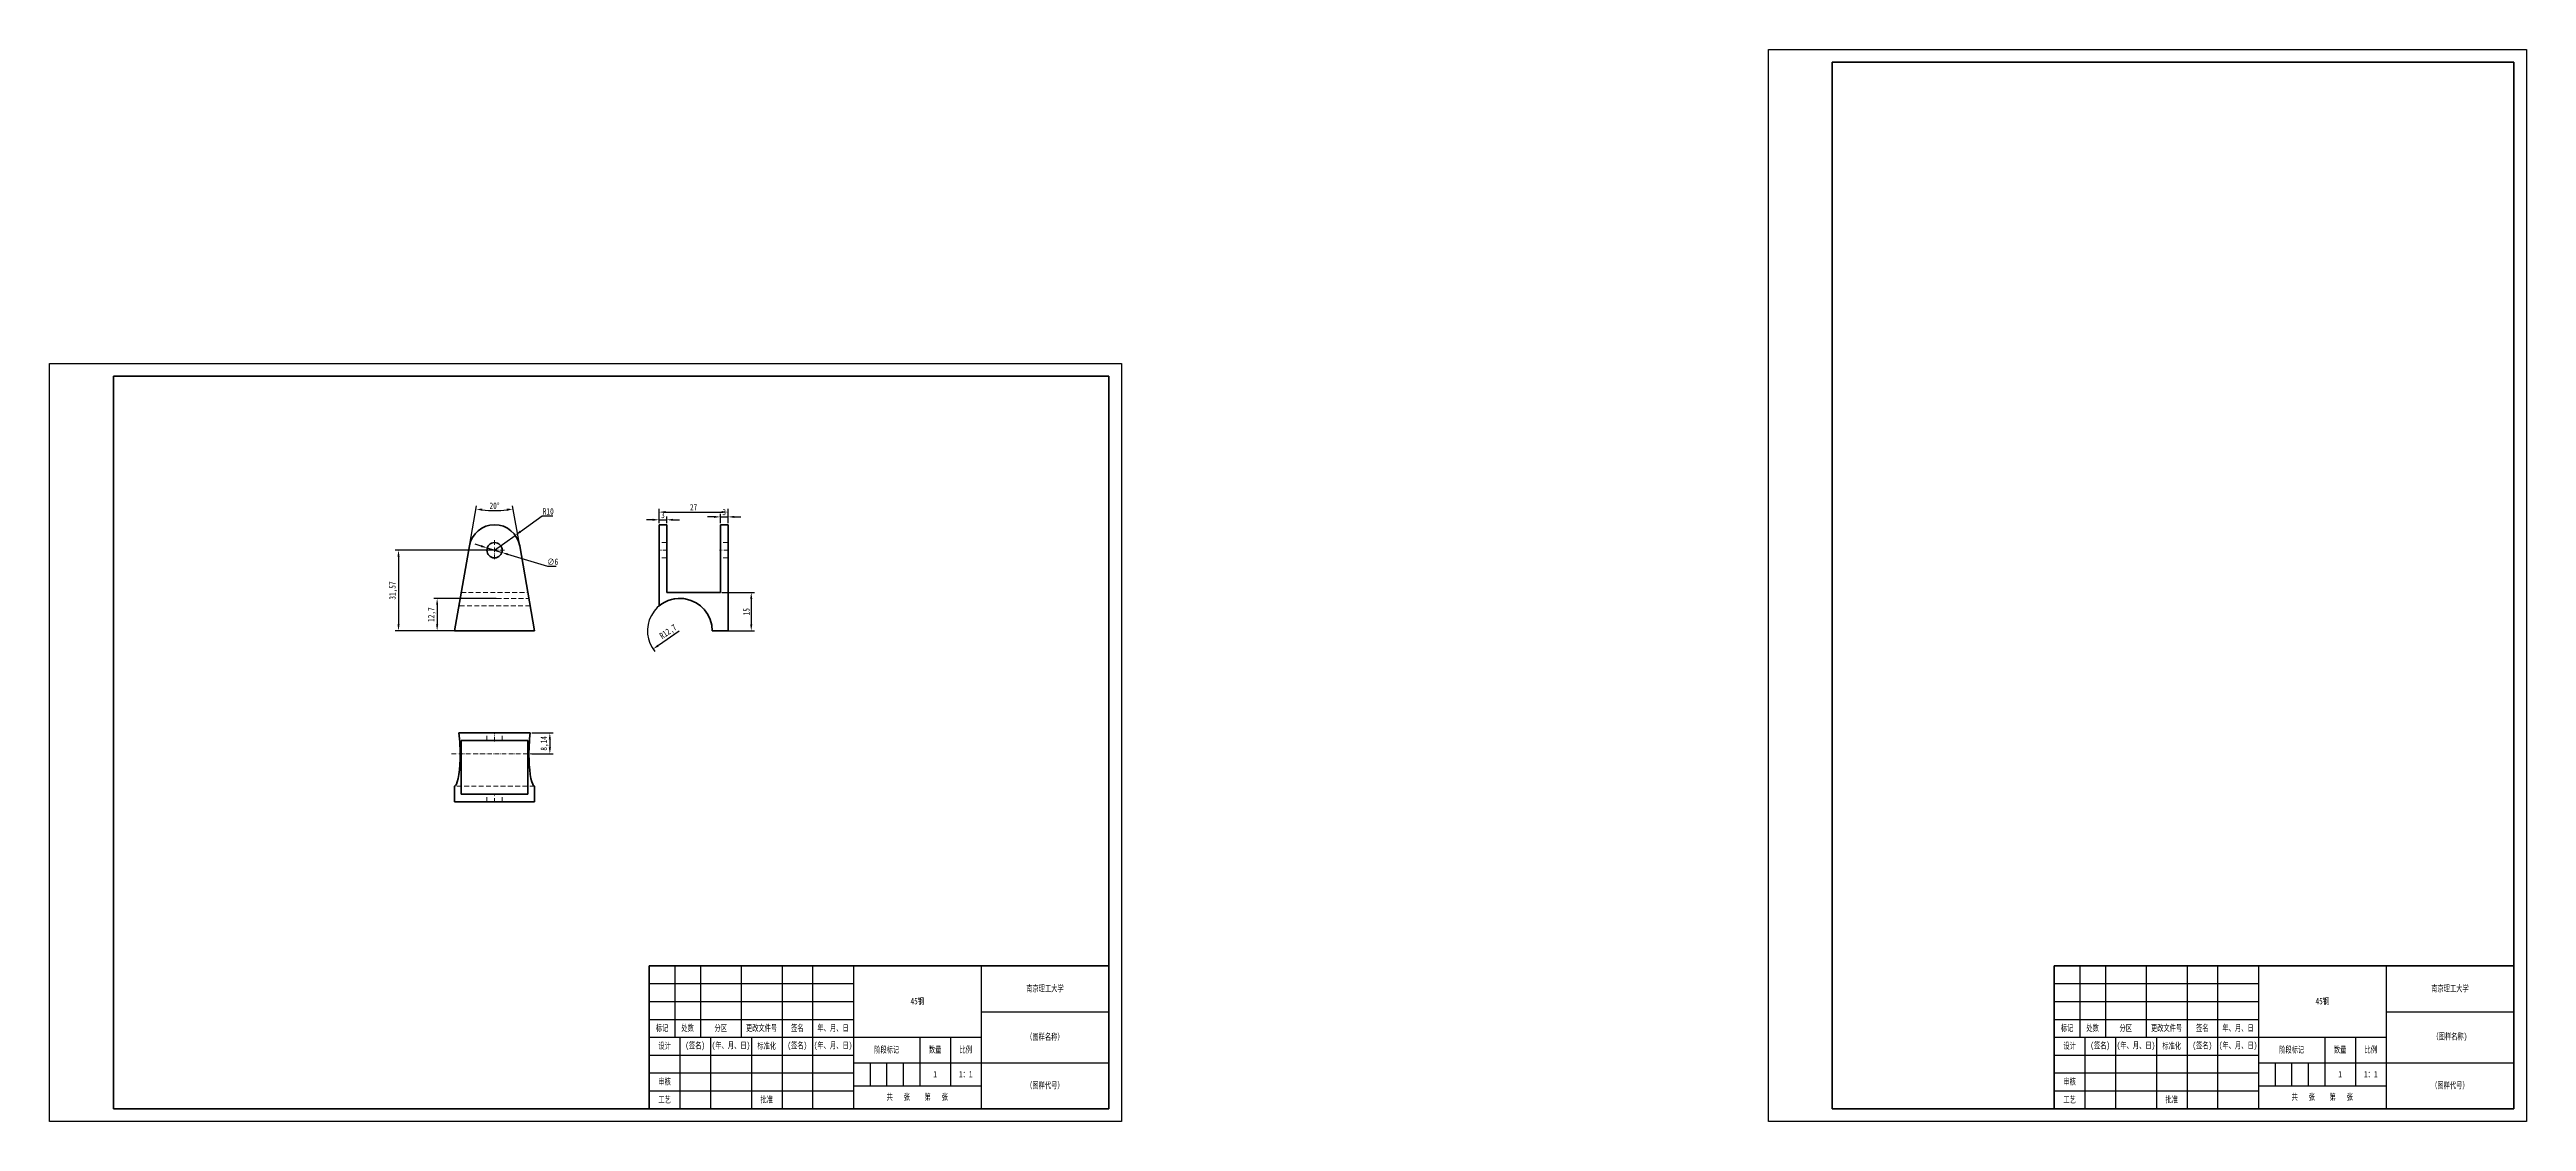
# Model space of a CAD drawing. Header units: millimetres. Extents: x 1050 to 2021, y 766 to 1186.
import ezdxf

# ---------------------------------------------------------------- set-up
doc = ezdxf.new("R2010")
doc.units = ezdxf.units.MM
doc.header["$LTSCALE"] = 0.3
for name, pattern in [('CENTER', [50.8, 31.75, -6.35, 6.35, -6.35]), ('DASHDOT', [18.5, 12, -3, 0.5, -3]), ('DASHED', [19.05, 12.7, -6.35])]:
    doc.linetypes.add(name, pattern=pattern)
for name, color, linetype, lineweight in [('尺寸线', 3, 'Continuous', 25), ('粗实线', 7, 'Continuous', 50), ('细实线', 7, 'Continuous', 25), ('细文本', 7, 'Continuous', 25), ('细点画线', 1, 'CENTER', 25), ('虚线', 2, 'DASHED', 25)]:
    doc.layers.add(name, color=color, linetype=linetype, lineweight=lineweight)
doc.styles.add('NUT Standard', font='simfang.ttf', dxfattribs={"width": 0.7, "height": 2.5})
doc.dimstyles.new('NUT Standard', dxfattribs={"dimtxt": 2.5, "dimasz": 2.5, "dimexe": 1.25, "dimexo": 0.625, "dimtad": 1, "dimtoh": 1, "dimtxsty": 'NUT Standard', "dimcen": 2.5, "dimadec": 0, "dimazin": 0, "dimtfac": 1, "dimtmove": 0, "dimatfit": 3, "dimfxl": 1, "dimarcsym": 0})

# ---------------------------------------------------------------- blocks, each defined once
blk = doc.blocks.new('*D6')
at = {"layer": 'Defpoints', "color": 0, "transparency": 16777216}
for p in [(1221.54, 990.32), (1227.27, 988.55)]:
    blk.add_point(p, dxfattribs=at)
at = {"layer": '尺寸线', "color": 0, "lineweight": -2, "transparency": 16777216}
for p, q in [((1219.15, 991.05), (1216.76, 991.79)), ((1221.54, 990.32), (1227.27, 988.55)), ((1245.22, 983), (1229.66, 987.81)), ((1248.57, 983), (1245.22, 983))]:
    blk.add_line(p, q, dxfattribs=at)
at = {"layer": '尺寸线', "color": 0, "transparency": 16777216}
for points in [[(1219.27, 991.45), (1219.03, 990.66), (1221.54, 990.32)], [(1229.78, 988.21), (1229.54, 987.41), (1227.27, 988.55)]]:
    blk.add_solid(points, dxfattribs=at)
at = {"layer": '尺寸线', "color": 0, "transparency": 16777216, "insert": (1247.21, 984.89), "char_height": 2.5, "attachment_point": 5, "style": 'NUT Standard'}
blk.add_mtext('∅6', dxfattribs=at)
blk = doc.blocks.new('*D8')
at = {"layer": 'Defpoints', "color": 0, "transparency": 16777216}
for p in [(1224.4, 989.43), (1186.78, 957.86), (1224.4, 957.86)]:
    blk.add_point(p, dxfattribs=at)
at = {"layer": '尺寸线', "color": 0, "lineweight": -2, "transparency": 16777216}
for p, q in [((1223.78, 989.43), (1185.53, 989.43)), ((1186.78, 986.93), (1186.78, 960.36)), ((1223.78, 957.86), (1185.53, 957.86))]:
    blk.add_line(p, q, dxfattribs=at)
at = {"layer": '尺寸线', "color": 0, "transparency": 16777216}
for points in [[(1186.36, 986.93), (1187.2, 986.93), (1186.78, 989.43)], [(1186.36, 960.36), (1187.2, 960.36), (1186.78, 957.86)]]:
    blk.add_solid(points, dxfattribs=at)
at = {"layer": '尺寸线', "color": 0, "transparency": 16777216, "insert": (1184.71, 973.65), "char_height": 2.5, "attachment_point": 5, "rotation": 90, "style": 'NUT Standard'}
blk.add_mtext('31,57', dxfattribs=at)
blk = doc.blocks.new('*D9')
at = {"layer": 'Defpoints', "color": 0, "transparency": 16777216}
for p in [(1221.96, 1005.06), (1214.56, 991.17), (1234.25, 991.17), (1208.68, 957.86), (1240.13, 957.86)]:
    blk.add_point(p, dxfattribs=at)
at = {"layer": '尺寸线', "color": 0, "lineweight": -2, "transparency": 16777216}
for p, q in [((1214.66, 991.78), (1217.32, 1006.86)), ((1234.14, 991.78), (1231.49, 1006.86))]:
    blk.add_line(p, q, dxfattribs=at)
blk.add_arc((1224.4, 1047.02), 42.03, 263.40831, 276.59169, dxfattribs=at)
at = {"layer": '尺寸线', "color": 0, "transparency": 16777216}
for points in [[(1219.52, 1004.85), (1219.64, 1005.68), (1217.11, 1005.63)], [(1229.17, 1005.68), (1229.29, 1004.85), (1231.7, 1005.63)]]:
    blk.add_solid(points, dxfattribs=at)
at = {"layer": '尺寸线', "color": 0, "transparency": 16777216, "insert": (1224.4, 1006.88), "char_height": 2.5, "attachment_point": 5, "style": 'NUT Standard'}
blk.add_mtext('20°', dxfattribs=at)
blk = doc.blocks.new('*D10')
at = {"layer": 'Defpoints', "color": 0, "transparency": 16777216}
for p in [(1225.64, 970.56), (1201.91, 957.86), (1225.64, 957.86)]:
    blk.add_point(p, dxfattribs=at)
at = {"layer": '尺寸线', "color": 0, "lineweight": -2, "transparency": 16777216}
for p, q in [((1225.01, 970.56), (1200.66, 970.56)), ((1201.91, 968.06), (1201.91, 960.36)), ((1225.01, 957.86), (1200.66, 957.86))]:
    blk.add_line(p, q, dxfattribs=at)
at = {"layer": '尺寸线', "color": 0, "transparency": 16777216}
for points in [[(1201.5, 968.06), (1202.33, 968.06), (1201.91, 970.56)], [(1201.5, 960.36), (1202.33, 960.36), (1201.91, 957.86)]]:
    blk.add_solid(points, dxfattribs=at)
at = {"layer": '尺寸线', "color": 0, "transparency": 16777216, "insert": (1199.85, 964.21), "char_height": 2.5, "attachment_point": 5, "rotation": 90, "style": 'NUT Standard'}
blk.add_mtext('12,7', dxfattribs=at)
blk = doc.blocks.new('*D11')
at = {"layer": 'Defpoints', "color": 0, "transparency": 16777216}
for p in [(1297.01, 957.86), (1286.52, 950.71)]:
    blk.add_point(p, dxfattribs=at)
at = {"layer": '尺寸线', "color": 0, "lineweight": -2, "transparency": 16777216}
blk.add_line((1296.78, 957.71), (1288.59, 952.11), dxfattribs=at)
blk.add_arc((1297.01, 957.86), 12.7, 83.17184, 219.94713, dxfattribs=at)
at = {"layer": '尺寸线', "color": 0, "transparency": 16777216}
blk.add_solid([(1288.35, 952.46), (1288.82, 951.77), (1286.52, 950.71)], dxfattribs=at)
at = {"layer": '尺寸线', "color": 0, "transparency": 16777216, "insert": (1292.55, 957.32), "char_height": 2.5, "attachment_point": 5, "rotation": 34.30678, "style": 'NUT Standard'}
blk.add_mtext('R12,7', dxfattribs=at)
blk = doc.blocks.new('*D12')
at = {"layer": 'Defpoints', "color": 0, "transparency": 16777216}
for p in [(1291.89, 1001.37), (1288.89, 999.43), (1291.89, 999.43)]:
    blk.add_point(p, dxfattribs=at)
at = {"layer": '尺寸线', "color": 0, "lineweight": -2, "transparency": 16777216}
for p, q in [((1286.39, 1001.37), (1283.89, 1001.37)), ((1288.89, 1000.06), (1288.89, 1002.62)), ((1288.89, 1001.37), (1291.89, 1001.37)), ((1291.89, 1000.06), (1291.89, 1002.62)), ((1294.39, 1001.37), (1296.89, 1001.37))]:
    blk.add_line(p, q, dxfattribs=at)
at = {"layer": '尺寸线', "color": 0, "transparency": 16777216}
for points in [[(1286.39, 1001.78), (1286.39, 1000.95), (1288.89, 1001.37)], [(1294.39, 1001.78), (1294.39, 1000.95), (1291.89, 1001.37)]]:
    blk.add_solid(points, dxfattribs=at)
at = {"layer": '尺寸线', "color": 0, "transparency": 16777216, "insert": (1290.39, 1003.26), "char_height": 2.5, "attachment_point": 5, "style": 'NUT Standard'}
blk.add_mtext('3', dxfattribs=at)
blk = doc.blocks.new('*D13')
at = {"layer": 'Defpoints', "color": 0, "transparency": 16777216}
for p in [(1315.89, 1002.5), (1312.89, 999.43), (1315.89, 999.43)]:
    blk.add_point(p, dxfattribs=at)
at = {"layer": '尺寸线', "color": 0, "lineweight": -2, "transparency": 16777216}
for p, q in [((1310.39, 1002.5), (1307.89, 1002.5)), ((1312.89, 1000.06), (1312.89, 1003.75)), ((1312.89, 1002.5), (1315.89, 1002.5)), ((1315.89, 1000.06), (1315.89, 1003.75)), ((1318.39, 1002.5), (1320.89, 1002.5))]:
    blk.add_line(p, q, dxfattribs=at)
at = {"layer": '尺寸线', "color": 0, "transparency": 16777216}
for points in [[(1310.39, 1002.91), (1310.39, 1002.08), (1312.89, 1002.5)], [(1318.39, 1002.91), (1318.39, 1002.08), (1315.89, 1002.5)]]:
    blk.add_solid(points, dxfattribs=at)
at = {"layer": '尺寸线', "color": 0, "transparency": 16777216, "insert": (1314.39, 1004.39), "char_height": 2.5, "attachment_point": 5, "style": 'NUT Standard'}
blk.add_mtext('3', dxfattribs=at)
blk = doc.blocks.new('*D14')
at = {"layer": 'Defpoints', "color": 0, "transparency": 16777216}
for p in [(1315.89, 1004.39), (1288.89, 999.43), (1315.89, 999.43)]:
    blk.add_point(p, dxfattribs=at)
at = {"layer": '尺寸线', "color": 0, "lineweight": -2, "transparency": 16777216}
for p, q in [((1288.89, 1000.06), (1288.89, 1005.64)), ((1291.39, 1004.39), (1313.39, 1004.39)), ((1315.89, 1000.06), (1315.89, 1005.64))]:
    blk.add_line(p, q, dxfattribs=at)
at = {"layer": '尺寸线', "color": 0, "transparency": 16777216}
for points in [[(1291.39, 1004.8), (1291.39, 1003.97), (1288.89, 1004.39)], [(1313.39, 1004.8), (1313.39, 1003.97), (1315.89, 1004.39)]]:
    blk.add_solid(points, dxfattribs=at)
at = {"layer": '尺寸线', "color": 0, "transparency": 16777216, "insert": (1302.39, 1006.28), "char_height": 2.5, "attachment_point": 5, "style": 'NUT Standard'}
blk.add_mtext('27', dxfattribs=at)
blk = doc.blocks.new('*D16')
at = {"layer": 'Defpoints', "color": 0, "transparency": 16777216}
for p in [(1238.41, 917.83), (1238.4, 909.69), (1246.08, 909.69)]:
    blk.add_point(p, dxfattribs=at)
at = {"layer": '尺寸线', "color": 0, "lineweight": -2, "transparency": 16777216}
for p, q in [((1239.03, 917.83), (1247.33, 917.83)), ((1246.08, 915.33), (1246.08, 912.19)), ((1239.03, 909.69), (1247.33, 909.69))]:
    blk.add_line(p, q, dxfattribs=at)
at = {"layer": '尺寸线', "color": 0, "transparency": 16777216}
for points in [[(1245.66, 915.33), (1246.49, 915.33), (1246.08, 917.83)], [(1245.66, 912.19), (1246.49, 912.19), (1246.08, 909.69)]]:
    blk.add_solid(points, dxfattribs=at)
at = {"layer": '尺寸线', "color": 0, "transparency": 16777216, "insert": (1244.01, 913.76), "char_height": 2.5, "attachment_point": 5, "rotation": 90, "style": 'NUT Standard'}
blk.add_mtext('8,14', dxfattribs=at)
blk = doc.blocks.new('*D18')
at = {"layer": 'Defpoints', "color": 0, "transparency": 16777216}
for p in [(1312.89, 972.86), (1312.8, 957.86), (1324.98, 957.86)]:
    blk.add_point(p, dxfattribs=at)
at = {"layer": '尺寸线', "color": 0, "lineweight": -2, "transparency": 16777216}
for p, q in [((1313.51, 972.86), (1326.23, 972.86)), ((1324.98, 970.36), (1324.98, 960.36)), ((1313.42, 957.86), (1326.23, 957.86))]:
    blk.add_line(p, q, dxfattribs=at)
at = {"layer": '尺寸线', "color": 0, "transparency": 16777216}
for points in [[(1324.57, 970.36), (1325.4, 970.36), (1324.98, 972.86)], [(1324.57, 960.36), (1325.4, 960.36), (1324.98, 957.86)]]:
    blk.add_solid(points, dxfattribs=at)
at = {"layer": '尺寸线', "color": 0, "transparency": 16777216, "insert": (1323.1, 965.36), "char_height": 2.5, "attachment_point": 5, "rotation": 90, "style": 'NUT Standard'}
blk.add_mtext('15', dxfattribs=at)
blk = doc.blocks.new('*D19')
at = {"layer": 'Defpoints', "color": 0, "transparency": 16777216}
for p in [(1232.53, 995.26), (1224.4, 989.43)]:
    blk.add_point(p, dxfattribs=at)
at = {"layer": '尺寸线', "color": 0, "lineweight": -2, "transparency": 16777216}
for p, q in [((1243.01, 1002.76), (1234.56, 996.71)), ((1247.26, 1002.76), (1243.01, 1002.76)), ((1224.4, 989.43), (1232.53, 995.26))]:
    blk.add_line(p, q, dxfattribs=at)
at = {"layer": '尺寸线', "color": 0, "transparency": 16777216}
blk.add_solid([(1234.32, 997.05), (1234.81, 996.37), (1232.53, 995.26)], dxfattribs=at)
at = {"layer": '尺寸线', "color": 0, "transparency": 16777216, "insert": (1245.45, 1004.65), "char_height": 2.5, "attachment_point": 5, "style": 'NUT Standard'}
blk.add_mtext('R10', dxfattribs=at)

msp = doc.modelspace()

# ---------------------------------------------------------------- linework, layer by layer
for p, q in [((1723.555, 765.619), (1723.555, 1185.619)), ((1723.555, 1185.619), (2020.555, 1185.619)), ((2020.555, 1185.619), (2020.555, 765.619)), ((1050.042, 1062.619), (1470.042, 1062.619)), ((1050.042, 765.619), (1050.042, 1062.619)), ((1470.042, 1062.619), (1470.042, 765.619)), ((2015.555, 854.619), (2015.555, 770.619)), ((1470.042, 765.619), (1050.042, 765.619)), ((2020.555, 765.619), (1723.555, 765.619))]:
    msp.add_line(p, q)
at = {"color": 7, "linetype": 'DASHED', "lineweight": 13, "ltscale": 0.000538635}
for p, q in [((1297.318, 970.556), (1297.339, 970.556)), ((1295.491, 970.469), (1295.513, 970.469))]:
    msp.add_line(p, q, dxfattribs=at)
at = {"color": 7, "linetype": 'DASHED', "lineweight": 13, "ltscale": 0.000465393}
msp.add_line((1288.887, 967.605), (1288.887, 967.624), dxfattribs=at)
at = {"color": 7, "linetype": 'DASHED', "lineweight": 13, "ltscale": 0.000540161}
msp.add_line((1299.159, 970.38), (1299.137, 970.38), dxfattribs=at)
at = {"color": 7, "linetype": 'DASHED', "lineweight": 13}
for centre, radius, start, end in [((1297.03, 957.861), 12.699, 80.349888, 129.885213), ((1297.03, 957.858), 12.702, 0.010059, 80.350776)]:
    msp.add_arc(centre, radius, start, end, dxfattribs=at)
at = {"color": 7, "lineweight": 35}
msp.add_arc((1297.009, 957.859), 12.701, 80.352606, 129.749757, dxfattribs=at)
at = {"layer": '粗实线'}
for p, q in [((1748.555, 770.619), (1748.555, 1180.619)), ((1748.555, 1180.619), (2015.555, 1180.619)), ((2015.555, 1180.619), (2015.555, 770.619)), ((1075.042, 770.619), (1075.042, 1057.619)), ((1075.042, 1057.619), (1465.042, 1057.619)), ((1465.042, 1057.619), (1465.042, 770.619)), ((1285.042, 826.619), (1465.042, 826.619)), ((1285.042, 770.619), (1285.042, 826.619)), ((1835.555, 826.619), (2015.555, 826.619)), ((1835.555, 770.619), (1835.555, 826.619)), ((1465.042, 770.619), (1075.042, 770.619)), ((1285.042, 770.619), (1465.042, 770.619)), ((2015.555, 770.619), (1748.555, 770.619))]:
    msp.add_line(p, q, dxfattribs=at)
at = {"layer": '粗实线', "color": 7, "lineweight": 35}
for p, q in [((1208.683, 957.86), (1214.556, 991.168)), ((1234.252, 991.168), (1240.125, 957.86)), ((1288.887, 999.432), (1288.887, 991.168)), ((1291.887, 999.432), (1288.887, 999.432)), ((1288.887, 967.624), (1288.887, 991.168)), ((1291.887, 999.432), (1291.887, 991.168)), ((1291.887, 972.86), (1291.887, 991.168)), ((1312.887, 999.432), (1312.887, 991.168)), ((1315.887, 999.432), (1312.887, 999.432)), ((1312.887, 972.86), (1312.887, 991.168)), ((1315.887, 999.432), (1315.887, 991.168)), ((1315.887, 957.86), (1315.887, 991.168)), ((1291.887, 972.86), (1312.887, 972.86)), ((1240.125, 957.86), (1208.683, 957.86)), ((1315.887, 957.86), (1309.707, 957.86)), ((1210.404, 917.829), (1214.556, 917.829)), ((1211.328, 914.829), (1214.556, 914.829)), ((1211.328, 914.829), (1211.328, 893.829)), ((1234.252, 917.829), (1214.556, 917.829)), ((1234.252, 914.829), (1214.556, 914.829)), ((1234.252, 917.829), (1238.407, 917.829)), ((1234.252, 914.829), (1237.48, 914.829)), ((1237.48, 914.829), (1237.48, 893.829)), ((1208.683, 890.829), (1208.683, 897.009)), ((1211.328, 893.829), (1214.556, 893.829)), ((1234.252, 893.829), (1214.556, 893.829)), ((1234.252, 893.829), (1237.48, 893.829)), ((1240.125, 890.829), (1240.125, 896.984)), ((1208.683, 890.829), (1214.556, 890.829)), ((1234.252, 890.829), (1214.556, 890.829)), ((1234.252, 890.829), (1240.125, 890.829))]:
    msp.add_line(p, q, dxfattribs=at)
msp.add_circle((1224.404, 989.432), 3, dxfattribs=at)
for centre, radius, start, end in [((1224.404, 989.432), 10, 10.000001, 169.999993), ((1297.009, 957.862), 12.698, 359.98997, 80.351664)]:
    msp.add_arc(centre, radius, start, end, dxfattribs=at)
for centre, major_axis, ratio, start_param, end_param in [((1208.682, 909.708), (0, -12.701), 0.1763407, 1.4023194, 2.2644428), ((1240.126, 909.683), (0, -12.701), 0.1763408, 4.0161598, 4.8805748), ((1208.683, 909.709), (0, -12.7), 0.1763269, 6.2830437, 7.6854141), ((1240.125, 909.684), (0, -12.7), 0.1763269, 4.8806658, 6.2830362)]:
    msp.add_ellipse(centre, major_axis=major_axis, ratio=ratio, start_param=start_param, end_param=end_param, dxfattribs=at)
at = {"layer": '细实线'}
for p, q in [((1295.042, 826.619), (1295.042, 798.619)), ((1305.042, 826.619), (1305.042, 798.619)), ((1321.042, 826.619), (1321.042, 798.619)), ((1337.042, 826.619), (1337.042, 798.619)), ((1349.042, 826.619), (1349.042, 798.619)), ((1365.042, 826.619), (1365.042, 770.619)), ((1415.042, 826.619), (1415.042, 770.619)), ((1845.555, 826.619), (1845.555, 798.619)), ((1855.555, 826.619), (1855.555, 798.619)), ((1871.555, 826.619), (1871.555, 798.619)), ((1887.555, 826.619), (1887.555, 798.619)), ((1899.555, 826.619), (1899.555, 798.619)), ((1915.555, 826.619), (1915.555, 770.619)), ((1965.555, 826.619), (1965.555, 770.619)), ((1285.042, 819.619), (1365.042, 819.619)), ((1835.555, 819.619), (1915.555, 819.619)), ((1285.042, 812.619), (1365.042, 812.619)), ((1285.042, 805.619), (1365.042, 805.619)), ((1415.042, 808.619), (1465.042, 808.619)), ((1835.555, 812.619), (1915.555, 812.619)), ((1835.555, 805.619), (1915.555, 805.619)), ((1965.555, 808.619), (2015.555, 808.619)), ((1285.042, 798.619), (1415.042, 798.619)), ((1297.042, 798.619), (1297.042, 770.619)), ((1309.042, 798.619), (1309.042, 770.619)), ((1325.042, 798.619), (1325.042, 770.619)), ((1337.042, 798.619), (1337.042, 770.619)), ((1349.042, 798.619), (1349.042, 770.619)), ((1391.042, 798.619), (1391.042, 779.619)), ((1403.042, 798.619), (1403.042, 779.619)), ((1835.555, 798.619), (1965.555, 798.619)), ((1847.555, 798.619), (1847.555, 770.619)), ((1859.555, 798.619), (1859.555, 770.619)), ((1875.555, 798.619), (1875.555, 770.619)), ((1887.555, 798.619), (1887.555, 770.619)), ((1899.555, 798.619), (1899.555, 770.619)), ((1941.555, 798.619), (1941.555, 779.619)), ((1953.555, 798.619), (1953.555, 779.619)), ((1285.042, 791.619), (1365.042, 791.619)), ((1365.042, 788.619), (1465.042, 788.619)), ((1371.542, 788.619), (1371.542, 779.619)), ((1378.042, 788.619), (1378.042, 779.619)), ((1384.542, 788.619), (1384.542, 779.619)), ((1835.555, 791.619), (1915.555, 791.619)), ((1915.555, 788.619), (2015.555, 788.619)), ((1922.055, 788.619), (1922.055, 779.619)), ((1928.555, 788.619), (1928.555, 779.619)), ((1935.055, 788.619), (1935.055, 779.619)), ((1285.042, 784.619), (1365.042, 784.619)), ((1285.042, 777.619), (1365.042, 777.619)), ((1365.042, 779.619), (1415.042, 779.619)), ((1835.555, 784.619), (1915.555, 784.619)), ((1835.555, 777.619), (1915.555, 777.619)), ((1915.555, 779.619), (1965.555, 779.619))]:
    msp.add_line(p, q, dxfattribs=at)
at = {"layer": '细点画线', "linetype": 'DASHDOT', "lineweight": 13, "ltscale": 0.5}
for p, q in [((1224.404, 993.332), (1224.404, 985.532)), ((1228.304, 989.432), (1220.504, 989.432)), ((1292.187, 989.432), (1288.587, 989.432)), ((1316.187, 989.432), (1312.587, 989.432)), ((1224.404, 914.529), (1224.404, 918.129)), ((1207.597, 909.71), (1241.21, 909.683)), ((1224.404, 890.529), (1224.404, 894.129))]:
    msp.add_line(p, q, dxfattribs=at)
at = {"layer": '虚线', "linetype": 'DASHED', "lineweight": 13, "ltscale": 0.5}
for p, q in [((1291.887, 992.432), (1288.887, 992.432)), ((1315.887, 992.432), (1312.887, 992.432)), ((1291.887, 986.432), (1288.887, 986.432)), ((1315.887, 986.432), (1312.887, 986.432)), ((1210.922, 970.56), (1237.886, 970.56)), ((1211.328, 972.86), (1237.48, 972.86)), ((1238.407, 967.605), (1210.404, 967.624)), ((1221.404, 914.829), (1221.404, 917.829)), ((1227.404, 914.829), (1227.404, 917.829)), ((1240.125, 896.984), (1208.683, 897.009)), ((1221.404, 890.829), (1221.404, 893.829)), ((1227.404, 890.829), (1227.404, 893.829))]:
    msp.add_line(p, q, dxfattribs=at)

# ---------------------------------------------------------------- texts
at = {"layer": '粗实线', "char_height": 2.5, "attachment_point": 5, "style": 'NUT Standard'}
for s, insert in [('\\pxqc;{\\fFangSong|b0|i0|c134|p49;1}', (1397.042, 784.119)), ('\\pxqc;{\\fFangSong|b0|i0|c134|p49;1：1}', (1409.042, 784.119)), ('\\pxqc;{\\fFangSong|b0|i0|c134|p49;1}', (1947.555, 784.119)), ('\\pxqc;{\\fFangSong|b0|i0|c134|p49;1：1}', (1959.555, 784.119))]:
    msp.add_mtext_dynamic_manual_height_columns(s, width=12, gutter_width=12.5, heights=[0], dxfattribs=dict(at, insert=insert))
at = {"layer": '粗实线', "char_height": 2.5, "width": 12, "attachment_point": 5, "style": 'NUT Standard'}
for s, insert in [('工艺', (1841.555, 774.119)), ('批准', (1881.555, 774.119))]:
    msp.add_mtext(s, dxfattribs=dict(at, insert=insert))
at = {"layer": '细文本', "char_height": 2.5, "attachment_point": 5, "style": 'NUT Standard'}
for s, insert, width in [('{\\fFangSong|b0|i0|c134|p49;南京理工大学}', (1440.042, 817.619), 50), ('{\\fFangSong|b0|i0|c134|p49;南京理工大学}', (1990.555, 817.619), 50), ('45钢', (1390.042, 812.619), 50), ('45钢', (1940.555, 812.619), 50), ('标记', (1290.042, 802.119), 10), ('设计', (1291.042, 795.119), 12), ('处数', (1300.042, 802.119), 10), ('(签名)', (1303.042, 795.119), 12), ('(年、月、日)', (1317.042, 795.119), 16), ('分区', (1313.042, 802.119), 16), ('更改文件号', (1329.042, 802.119), 16), ('标准化', (1331.042, 795.119), 12), ('(签名)', (1343.042, 795.119), 12), ('签名', (1343.042, 802.119), 12), ('(年、月、日)', (1357.042, 795.119), 16), ('年、月、日', (1357.042, 802.119), 16), ('（图样名称）', (1440.042, 798.619), 50), ('标记', (1840.555, 802.119), 10), ('设计', (1841.555, 795.119), 12), ('处数', (1850.555, 802.119), 10), ('(签名)', (1853.555, 795.119), 12), ('(年、月、日)', (1867.555, 795.119), 16), ('分区', (1863.555, 802.119), 16), ('更改文件号', (1879.555, 802.119), 16), ('标准化', (1881.555, 795.119), 12), ('(签名)', (1893.555, 795.119), 12), ('签名', (1893.555, 802.119), 12), ('(年、月、日)', (1907.555, 795.119), 16), ('年、月、日', (1907.555, 802.119), 16), ('（图样名称)', (1990.555, 798.619), 50), ('阶段标记', (1378.042, 793.619), 26), ('数量', (1397.042, 793.619), 12), ('比例', (1409.042, 793.619), 12), ('阶段标记', (1928.555, 793.619), 26), ('数量', (1947.555, 793.619), 12), ('比例', (1959.555, 793.619), 12), ('审核', (1291.042, 781.119), 12), ('共   张    第   张', (1390.042, 775.119), 50), ('（图样代号）', (1440.042, 779.619), 50), ('审核', (1841.555, 781.119), 12), ('共   张    第   张', (1940.555, 775.119), 50), ('（图样代号）', (1990.555, 779.619), 50), ('工艺', (1291.042, 774.119), 12), ('批准', (1331.042, 774.119), 12)]:
    msp.add_mtext(s, dxfattribs=dict(at, insert=insert, width=width))

# ---------------------------------------------------------------- dimensions: what is measured, and where the dimension line sits
at = {"layer": '尺寸线'}
dim = msp.add_angular_dim_2l(base=(1221.96, 1005.058), line1=((1234.252, 991.168), (1240.125, 957.86)), line2=((1208.683, 957.86), (1214.556, 991.168)), dimstyle='NUT Standard', dxfattribs=at)
dim.commit()
dim.dimension.update_dxf_attribs({"geometry": '*D9', "text_midpoint": (1224.404, 1006.876)})
for center, mpoint, picture, middle in [((1224.404, 989.432), (1232.532, 995.257), '*D19', (1245.449, 1002.765)), ((1297.009, 957.862), (1286.52, 950.706), '*D11', (1293.715, 955.615))]:
    dim = msp.add_radius_dim(center=center, mpoint=mpoint, dimstyle='NUT Standard', dxfattribs=at)
    dim.commit()
    dim.dimension.update_dxf_attribs({"geometry": picture, "text_midpoint": middle, "dimtype": 164})
for base, p1, p2, picture, middle in [((1291.887, 1001.367), (1288.887, 999.432), (1291.887, 999.432), '*D12', (1290.387, 1003.256)), ((1315.887, 1004.388), (1288.887, 999.432), (1315.887, 999.432), '*D14', (1302.387, 1006.277)), ((1315.887, 1002.498), (1312.887, 999.432), (1315.887, 999.432), '*D13', (1314.387, 1004.388))]:
    dim = msp.add_linear_dim(base=base, p1=p1, p2=p2, dimstyle='NUT Standard', dxfattribs=at)
    dim.commit()
    dim.dimension.update_dxf_attribs({"geometry": picture, "text_midpoint": middle})
dim = msp.add_diameter_dim_2p(p1=(1221.538, 990.317), p2=(1227.27, 988.547), dimstyle='NUT Standard', dxfattribs=at)
dim.commit()
dim.dimension.update_dxf_attribs({"geometry": '*D6', "text_midpoint": (1247.207, 983.004), "dimtype": 163})
for base, p1, p2, picture, middle in [((1186.779, 957.86), (1224.404, 989.432), (1224.404, 957.86), '*D8', (1184.711, 973.646)), ((1201.913, 957.86), (1225.638, 970.56), (1225.638, 957.86), '*D10', (1199.845, 964.21)), ((1324.984, 957.86), (1312.887, 972.86), (1312.797, 957.86), '*D18', (1323.095, 965.36)), ((1246.076, 909.685), (1238.407, 917.829), (1238.4, 909.685), '*D16', (1244.009, 913.757))]:
    dim = msp.add_linear_dim(base=base, p1=p1, p2=p2, angle=90, dimstyle='NUT Standard', dxfattribs=at)
    dim.commit()
    dim.dimension.update_dxf_attribs({"geometry": picture, "text_midpoint": middle})

doc.saveas('drawing.dxf')
